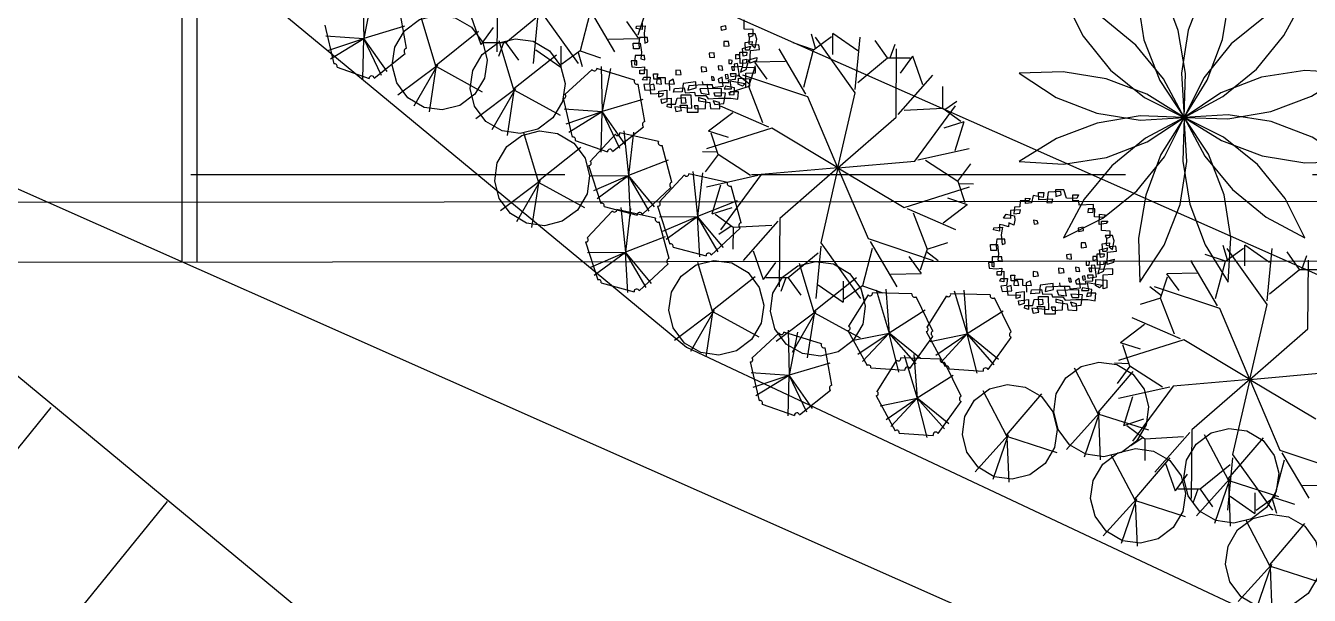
# Model space of a CAD drawing. Header units: millimetres. Extents: x 14950 to 15746, y 1103 to 1809.
# Drawn here: x 15441.23 to 15449.82, y 1468.15 to 1471.96 of the extents above; entities that cross this region are included whole.
import ezdxf
from ezdxf.xclip import XClip

# ---------------------------------------------------------------- set-up
doc = ezdxf.new("R2010")
doc.units = ezdxf.units.MM
doc.header["$LTSCALE"] = 10
doc.header["$MEASUREMENT"] = 0
doc.header["$XCLIPFRAME"] = 2
doc.linetypes.add('HIDDEN', pattern=[0.375, 0.25, -0.125])
doc.layers.add('TZ-BASE', color=253, linetype='Continuous')
doc.layers.add('TZ-CABL', color=4, linetype='Continuous')

# ---------------------------------------------------------------- blocks, each defined once
blk = doc.blocks.new('JD-DGHCDGH7DFXH')
at = {"layer": 'TZ-BASE'}
for p, q in [((404.9323, 7.355), (404.9446, -6.6411)), ((405.0322, 7.3551), (405.0446, -6.641)), ((396.7644, 2.3519), (408.3187, -7.2141)), ((394.8375, 0.0525), (406.3466, -9.4761)), ((403.9344, -2.9129), (422.6982, -11.2342)), ((407.0549, -4.7795), (407.0511, -5.2382)), ((406.1538, -4.8467), (406.1605, -5.148)), ((406.2174, -4.8599), (406.1605, -5.148)), ((406.4468, -5.2137), (406.4009, -4.9639)), ((407.3278, -4.9662), (407.2943, -5.3166)), ((407.3278, -4.9432), (407.5944, -5.3166)), ((407.6584, -4.9338), (407.8373, -5.237)), ((405.8995, -5.0585), (405.9602, -5.3184)), ((406.6435, -5.334), (406.5454, -5.0056)), ((406.8767, -4.9968), (406.943, -5.1881)), ((407.3114, -5.0131), (407.1111, -5.1768)), ((407.6727, -4.9814), (407.6069, -5.2316)), ((407.9168, -5.0348), (407.999, -5.1479)), ((407.9848, -5.0668), (408.043, -5.0632)), ((408.0402, -4.9845), (407.9939, -5.1268)), ((408.0228, -5.0451), (408.0228, -5.0885)), ((408.043, -5.0632), (408.0354, -5.1138)), ((408.5818, -5.0632), (408.5489, -5.0704)), ((408.5843, -5.0849), (408.5818, -5.0632)), ((408.7057, -5.0849), (408.7057, -5.0234)), ((405.9073, -5.13), (406.1605, -5.148)), ((405.9213, -5.2286), (406.1605, -5.148)), ((405.9389, -5.2841), (406.1605, -5.148)), ((406.1535, -5.4187), (406.1605, -5.148)), ((406.4331, -5.0662), (406.1605, -5.148)), ((406.3173, -5.3698), (406.1605, -5.148)), ((406.2798, -5.3951), (406.1605, -5.148)), ((406.6437, -5.3265), (406.9273, -5.1004)), ((407.0251, -5.075), (406.943, -5.1881)), ((407.7965, -5.1518), (407.999, -5.1479)), ((407.9823, -5.0812), (407.9848, -5.0668)), ((408.0228, -5.0885), (407.9823, -5.0812)), ((408.0051, -5.1427), (408, -5.1788)), ((408.0582, -5.1427), (408.0051, -5.1427)), ((408.0354, -5.1138), (408.0405, -5.1788)), ((408.0607, -5.1716), (408.0582, -5.1427)), ((408.5489, -5.0704), (408.5514, -5.0921)), ((408.5514, -5.0921), (408.5843, -5.0849)), ((408.7639, -5.0885), (408.7057, -5.0849)), ((408.731, -5.1174), (408.7386, -5.1391)), ((408.7791, -5.1174), (408.731, -5.1174)), ((408.7386, -5.1391), (408.7639, -5.1282)), ((408.7386, -5.1861), (408.7411, -5.1355)), ((408.7639, -5.1282), (408.7639, -5.0885)), ((408.7892, -5.1535), (408.7791, -5.1174)), ((409.1817, -5.2138), (409.1543, -5.119)), ((409.1685, -5.2235), (409.2896, -5.1355)), ((409.4475, -5.5118), (409.1809, -5.1384)), ((409.2978, -5.2552), (409.2978, -5.1155)), ((409.4639, -5.2313), (409.2978, -5.1155)), ((409.4475, -5.4889), (409.481, -5.1384)), ((407.1111, -5.1768), (406.9614, -5.1768)), ((407.0947, -5.1768), (407.0612, -5.2697)), ((407.1647, -5.4915), (407.0666, -5.1631)), ((407.1111, -5.1768), (407.1945, -5.2936)), ((407.3114, -5.2237), (407.4775, -5.3396)), ((407.4775, -5.1998), (407.4775, -5.3396)), ((407.6069, -5.2316), (407.4858, -5.3195)), ((407.6069, -5.2316), (407.743, -5.277)), ((407.9621, -5.1788), (408.0101, -5.1788)), ((407.9646, -5.2186), (407.9621, -5.1788)), ((408.0025, -5.2186), (407.9646, -5.2186)), ((408, -5.1788), (408.0025, -5.2186)), ((408.0101, -5.1788), (408.0177, -5.2403)), ((408.0405, -5.1788), (408.0607, -5.1716)), ((408.5995, -5.168), (408.5691, -5.168)), ((408.5691, -5.168), (408.5691, -5.2005)), ((408.5691, -5.2005), (408.6045, -5.1969)), ((408.6045, -5.1969), (408.5995, -5.168)), ((408.6931, -5.215), (408.7462, -5.2005)), ((408.6981, -5.2656), (408.6931, -5.215)), ((408.7108, -5.1752), (408.7588, -5.168)), ((408.7133, -5.2258), (408.7108, -5.1752)), ((408.7386, -5.2258), (408.7133, -5.2258)), ((408.7563, -5.1897), (408.7386, -5.1861)), ((408.7462, -5.2005), (408.7386, -5.2258)), ((408.7437, -5.3126), (408.7462, -5.2294)), ((408.7462, -5.2294), (408.8069, -5.2222)), ((408.7588, -5.168), (408.7563, -5.1897)), ((408.8018, -5.1897), (408.7563, -5.1933)), ((408.7563, -5.1933), (408.7791, -5.2114)), ((408.7791, -5.2114), (408.7892, -5.1535)), ((408.8069, -5.2222), (408.8018, -5.1897)), ((409.117, -5.5212), (408.9381, -5.218)), ((409.1685, -5.2235), (409.0323, -5.178)), ((409.1027, -5.4736), (409.1685, -5.2235)), ((409.6642, -5.2782), (409.5808, -5.1614)), ((409.6806, -5.2782), (409.7141, -5.1853)), ((409.7205, -5.6756), (409.7243, -5.2168)), ((406.2312, -5.4136), (406.4375, -5.2485)), ((407.165, -5.484), (407.4486, -5.2579)), ((407.5936, -5.2412), (407.6211, -5.336)), ((407.9494, -5.2981), (407.9545, -5.3379)), ((407.9873, -5.2981), (407.9494, -5.2981)), ((407.9747, -5.262), (407.9722, -5.3234)), ((408.0379, -5.262), (407.9747, -5.262)), ((407.9873, -5.327), (407.9873, -5.2981)), ((408.0177, -5.2403), (408.0126, -5.2837)), ((408.0126, -5.2837), (408.0405, -5.2909)), ((408.0405, -5.2909), (408.0379, -5.262)), ((408.5034, -5.2439), (408.4705, -5.2475)), ((408.4705, -5.2475), (408.473, -5.2728)), ((408.473, -5.2728), (408.5059, -5.2764)), ((408.5059, -5.2764), (408.5034, -5.2439)), ((408.6248, -5.2945), (408.602, -5.2909)), ((408.602, -5.2909), (408.602, -5.3162)), ((408.602, -5.3162), (408.6222, -5.3162)), ((408.6222, -5.3162), (408.6248, -5.2945)), ((408.6602, -5.3162), (408.6374, -5.3198)), ((408.6374, -5.3198), (408.6399, -5.3379)), ((408.6728, -5.2584), (408.6475, -5.2584)), ((408.6475, -5.2584), (408.6475, -5.2837)), ((408.6475, -5.2837), (408.6754, -5.28)), ((408.6728, -5.3957), (408.6602, -5.3162)), ((408.6754, -5.28), (408.6728, -5.2584)), ((408.6754, -5.2403), (408.7234, -5.2403)), ((408.6779, -5.3162), (408.6754, -5.2403)), ((408.7184, -5.3126), (408.6779, -5.3162)), ((408.6956, -5.2909), (408.7234, -5.2873)), ((408.6956, -5.3343), (408.6956, -5.2909)), ((408.7209, -5.262), (408.6981, -5.2656)), ((408.7234, -5.2873), (408.7184, -5.3126)), ((408.7184, -5.356), (408.7361, -5.2909)), ((408.7234, -5.2403), (408.7209, -5.262)), ((408.7361, -5.2909), (408.7892, -5.2764)), ((408.7867, -5.2981), (408.7437, -5.3126)), ((408.9789, -5.3032), (408.7764, -5.3071)), ((408.8585, -5.4202), (408.7764, -5.3071)), ((408.7892, -5.2764), (408.7867, -5.2981)), ((409.4639, -5.4419), (409.6642, -5.2782)), ((409.6642, -5.2782), (409.8139, -5.2782)), ((409.7502, -5.38), (409.8324, -5.2669)), ((409.8987, -5.4582), (409.8324, -5.2669)), ((405.9816, -5.3404), (406.1963, -5.4165)), ((406.6506, -5.3317), (406.3892, -5.5282)), ((406.6543, -5.3267), (406.4963, -5.6011)), ((406.6432, -5.3415), (406.5975, -5.6387)), ((406.6469, -5.3366), (406.9521, -5.5047)), ((407.6884, -5.3549), (407.5057, -5.5224)), ((407.9713, -5.4269), (407.7197, -5.3488)), ((407.7477, -5.3366), (407.7544, -5.6379)), ((407.8113, -5.3499), (407.7544, -5.6379)), ((407.9545, -5.3379), (408, -5.3415)), ((407.9722, -5.3234), (407.9873, -5.327)), ((408, -5.3415), (408.0379, -5.3379)), ((408.0076, -5.3596), (408.0531, -5.356)), ((408.0076, -5.3849), (408.0076, -5.3596)), ((408.0354, -5.3849), (408.0076, -5.3849)), ((408.0253, -5.4246), (408.0329, -5.4066)), ((408.0329, -5.4066), (408.0759, -5.4066)), ((408.0379, -5.3379), (408.0354, -5.3849)), ((408.0531, -5.356), (408.0531, -5.4282)), ((408.0759, -5.4066), (408.0708, -5.4535)), ((408.0986, -5.3849), (408.1265, -5.3849)), ((408.1012, -5.421), (408.0986, -5.3849)), ((408.1265, -5.3849), (408.1214, -5.4102)), ((408.2782, -5.3632), (408.2479, -5.3596)), ((408.2479, -5.3596), (408.2479, -5.3921)), ((408.2479, -5.3921), (408.2833, -5.3885)), ((408.2833, -5.3885), (408.2782, -5.3632)), ((408.4502, -5.3415), (408.4174, -5.3379)), ((408.4174, -5.3379), (408.4199, -5.3704)), ((408.4199, -5.3704), (408.4553, -5.3668)), ((408.4553, -5.3668), (408.4502, -5.3415)), ((408.5008, -5.4066), (408.4856, -5.4029)), ((408.4856, -5.4029), (408.4882, -5.4282)), ((408.5059, -5.4282), (408.5008, -5.4066)), ((408.5565, -5.3343), (408.5312, -5.3306)), ((408.5312, -5.3306), (408.5337, -5.356)), ((408.5565, -5.4066), (408.5312, -5.421)), ((408.5337, -5.356), (408.5615, -5.3596)), ((408.5615, -5.3596), (408.5565, -5.3343)), ((408.5641, -5.468), (408.5565, -5.4066)), ((408.5944, -5.3885), (408.5767, -5.3921)), ((408.5767, -5.3921), (408.5818, -5.4174)), ((408.5995, -5.4138), (408.5944, -5.3885)), ((408.6121, -5.3849), (408.6147, -5.4029)), ((408.6501, -5.3849), (408.6121, -5.3849)), ((408.6147, -5.4029), (408.6728, -5.3957)), ((408.6374, -5.3379), (408.6197, -5.3379)), ((408.6197, -5.3379), (408.6248, -5.3596)), ((408.6248, -5.3596), (408.6399, -5.3596)), ((408.6399, -5.3596), (408.6374, -5.3379)), ((408.6399, -5.3379), (408.6956, -5.3343)), ((408.6475, -5.421), (408.6501, -5.3849)), ((408.7403, -5.455), (408.6623, -5.3944)), ((408.688, -5.3451), (408.6804, -5.374)), ((408.6804, -5.374), (408.7184, -5.356)), ((408.7816, -5.3415), (408.688, -5.3451)), ((409.1305, -5.5398), (408.6953, -5.3944)), ((408.7158, -5.3813), (408.7816, -5.3776)), ((408.7158, -5.4752), (408.7158, -5.3813)), ((408.7352, -5.4706), (408.7815, -5.3282)), ((408.7816, -5.3776), (408.7816, -5.3415)), ((409.734, -5.657), (409.9671, -5.3932)), ((407.1719, -5.4892), (406.9105, -5.6857)), ((407.1756, -5.4843), (407.0175, -5.7586)), ((407.1682, -5.4941), (407.4734, -5.6622)), ((408.0407, -5.7037), (407.9948, -5.4539)), ((408.0531, -5.4282), (408.0253, -5.4246)), ((408.0708, -5.4535), (408.0329, -5.4572)), ((408.0329, -5.4572), (408.0405, -5.4933)), ((408.0405, -5.4933), (408.1062, -5.4897)), ((408.1012, -5.4535), (408.0733, -5.4608)), ((408.0733, -5.4608), (408.0784, -5.5186)), ((408.1467, -5.421), (408.1012, -5.421)), ((408.1062, -5.4897), (408.1012, -5.4535)), ((408.1214, -5.4174), (408.1189, -5.4499)), ((408.1189, -5.4499), (408.1518, -5.4535)), ((408.1214, -5.4102), (408.1771, -5.4102)), ((408.1341, -5.5005), (408.1872, -5.4933)), ((408.1518, -5.4535), (408.1467, -5.421)), ((408.1771, -5.4102), (408.1771, -5.4499)), ((408.1771, -5.4499), (408.2378, -5.4535)), ((408.1872, -5.4933), (408.1872, -5.5728)), ((408.2302, -5.421), (408.2024, -5.4355)), ((408.2024, -5.4355), (408.2049, -5.4969)), ((408.2378, -5.4535), (408.2302, -5.421)), ((408.2327, -5.5078), (408.2378, -5.4825)), ((408.2378, -5.4825), (408.3035, -5.4788)), ((408.2959, -5.4499), (408.2909, -5.5042)), ((408.3819, -5.4391), (408.2959, -5.4499)), ((408.3035, -5.4788), (408.3111, -5.5114)), ((408.3339, -5.4644), (408.3288, -5.4933)), ((408.3288, -5.4933), (408.3845, -5.4788)), ((408.4578, -5.4572), (408.3339, -5.4644)), ((408.3845, -5.4788), (408.3819, -5.4391)), ((408.5539, -5.4825), (408.4072, -5.4861)), ((408.4072, -5.4861), (408.4174, -5.515)), ((408.4249, -5.4355), (408.4275, -5.4572)), ((408.4275, -5.4572), (408.4907, -5.4572)), ((408.4705, -5.5222), (408.4578, -5.4572)), ((408.4882, -5.4282), (408.5059, -5.4282)), ((408.4907, -5.4572), (408.4932, -5.4752)), ((408.4932, -5.4752), (408.5641, -5.468)), ((408.5312, -5.421), (408.5362, -5.4427)), ((408.5362, -5.4427), (408.602, -5.4427)), ((408.5539, -5.5331), (408.5539, -5.4825)), ((408.5792, -5.468), (408.5717, -5.4861)), ((408.5717, -5.4861), (408.6197, -5.4861)), ((408.6399, -5.4788), (408.5792, -5.468)), ((408.5818, -5.4174), (408.5995, -5.4138)), ((408.7352, -5.4706), (408.5983, -5.5138)), ((408.5995, -5.4246), (408.6475, -5.421)), ((408.602, -5.4427), (408.5995, -5.4246)), ((408.6121, -5.4319), (408.7108, -5.4499)), ((408.6197, -5.4861), (408.6121, -5.4319)), ((408.6374, -5.5222), (408.6399, -5.4788)), ((408.6652, -5.4535), (408.6678, -5.4138)), ((408.6931, -5.468), (408.6652, -5.4535)), ((408.6678, -5.4138), (408.7411, -5.4174)), ((408.7108, -5.4499), (408.6931, -5.468)), ((408.7411, -5.468), (408.7158, -5.4752)), ((408.829, -5.7116), (408.7352, -5.4706)), ((408.7411, -5.4174), (408.7411, -5.468)), ((410.0331, -5.6139), (410.0343, -5.4704)), ((407.1645, -5.499), (407.1187, -5.7963)), ((407.4934, -5.5485), (407.5541, -5.8083)), ((408.027, -5.5562), (407.7544, -5.6379)), ((408.0784, -5.5186), (408.1619, -5.515)), ((408.1341, -5.5403), (408.1341, -5.5005)), ((408.1593, -5.5331), (408.1341, -5.5403)), ((408.1492, -5.5548), (408.2175, -5.5475)), ((408.1543, -5.5837), (408.1492, -5.5548)), ((408.1872, -5.5728), (408.1543, -5.5837)), ((408.1619, -5.515), (408.1593, -5.5331)), ((408.2175, -5.5475), (408.2175, -5.6126)), ((408.2909, -5.5042), (408.2327, -5.5078)), ((408.2454, -5.5873), (408.2555, -5.5475)), ((408.2555, -5.5475), (408.3111, -5.5439)), ((408.2833, -5.5258), (408.3491, -5.5258)), ((408.2858, -5.5837), (408.2833, -5.5258)), ((408.3136, -5.5801), (408.2858, -5.5837)), ((408.3111, -5.5114), (408.3718, -5.5078)), ((408.3111, -5.5439), (408.3136, -5.5801)), ((408.3491, -5.5258), (408.3516, -5.6162)), ((408.3718, -5.5078), (408.3769, -5.5295)), ((408.3769, -5.5295), (408.4477, -5.5295)), ((408.3996, -5.5439), (408.3996, -5.5656)), ((408.4477, -5.5584), (408.3996, -5.5439)), ((408.3996, -5.5656), (408.4755, -5.5764)), ((408.4174, -5.515), (408.4705, -5.5222)), ((408.4452, -5.6162), (408.4477, -5.5584)), ((408.4477, -5.5295), (408.4629, -5.5511)), ((408.4629, -5.5511), (408.5337, -5.5475)), ((408.4755, -5.5764), (408.4806, -5.6162)), ((408.4983, -5.5656), (408.5084, -5.5909)), ((408.5388, -5.5764), (408.4983, -5.5656)), ((408.5008, -5.5114), (408.5084, -5.5331)), ((408.5792, -5.515), (408.5008, -5.5114)), ((408.5084, -5.5331), (408.5539, -5.5331)), ((408.5337, -5.5475), (408.6147, -5.5475)), ((408.5413, -5.6198), (408.5388, -5.5764)), ((408.5691, -5.5837), (408.5792, -5.515)), ((408.6121, -5.5042), (408.6045, -5.5258)), ((408.6045, -5.5258), (408.6374, -5.5222)), ((408.6678, -5.5042), (408.6121, -5.5042)), ((408.6147, -5.5475), (408.6627, -5.5548)), ((408.6627, -5.5548), (408.6678, -5.5042)), ((409.3321, -6.0137), (409.1305, -5.5398)), ((409.3321, -6.0137), (409.4475, -5.5118)), ((410.0464, -5.6236), (410.1281, -5.5681)), ((407.5012, -5.62), (407.7544, -5.6379)), ((407.5152, -5.7185), (407.7544, -5.6379)), ((407.5328, -5.7741), (407.7544, -5.6379)), ((407.7474, -5.9086), (407.7544, -5.6379)), ((407.9112, -5.8597), (407.7544, -5.6379)), ((407.8737, -5.885), (407.7544, -5.6379)), ((408.1897, -5.6054), (408.1922, -5.5873)), ((408.2175, -5.6126), (408.1897, -5.6054)), ((408.1922, -5.5873), (408.2454, -5.5873)), ((408.2403, -5.6054), (408.2479, -5.6379)), ((408.3516, -5.6162), (408.2403, -5.6054)), ((408.2479, -5.6379), (408.2858, -5.6307)), ((408.2757, -5.5945), (408.3238, -5.5945)), ((408.2858, -5.6307), (408.2757, -5.5945)), ((408.3238, -5.5945), (408.3238, -5.6415)), ((408.3238, -5.6415), (408.3971, -5.6415)), ((408.3693, -5.5981), (408.3769, -5.6198)), ((408.3971, -5.5981), (408.3693, -5.5981)), ((408.3769, -5.6198), (408.4452, -5.6162)), ((408.3971, -5.6415), (408.3971, -5.5981)), ((408.6287, -5.6465), (408.4672, -5.7687)), ((408.4806, -5.6162), (408.5413, -5.6198)), ((408.5084, -5.5909), (408.5691, -5.5837)), ((408.8686, -5.7417), (408.5456, -5.6016)), ((409.7749, -5.6287), (410.0331, -5.6139)), ((409.8451, -5.9684), (410.1178, -5.5995)), ((410.0331, -5.6139), (410.1542, -5.7019)), ((402.8584, -5.7175), (420.677, -13.6196)), ((407.8251, -5.9035), (408.0314, -5.7385)), ((408.8904, -5.7488), (408.4529, -5.887)), ((409.3321, -6.0137), (408.8904, -5.7488)), ((409.3321, -6.0137), (409.7205, -5.6756)), ((410.0429, -5.7468), (410.1758, -5.7036)), ((410.117, -5.8974), (410.1758, -5.7036)), ((407.3285, -6.1083), (407.2304, -5.7799)), ((407.5755, -5.8303), (407.7902, -5.9065)), ((407.8431, -5.7892), (407.6742, -5.9706)), ((408.1308, -5.8386), (407.8738, -5.7806)), ((407.9007, -5.7663), (407.9312, -6.0661)), ((407.9652, -5.7744), (407.9312, -6.0661)), ((408.6001, -5.8119), (408.4672, -5.7687)), ((408.5299, -5.9251), (408.4837, -5.7828)), ((407.3287, -6.1008), (407.6123, -5.8747)), ((408.2218, -6.109), (408.1564, -5.8636)), ((408.5249, -5.9095), (408.4262, -5.9064)), ((409.867, -5.9613), (410.2106, -5.8849)), ((407.664, -5.9975), (407.745, -6.2517)), ((408.1965, -5.9631), (407.9312, -6.0661)), ((408.5299, -5.9251), (408.4446, -6.0405)), ((408.7475, -6.065), (408.5299, -5.9251)), ((409.3321, -6.0137), (409.8451, -5.9684)), ((409.9166, -5.9625), (410.1342, -6.1023)), ((410.1342, -6.1023), (410.2196, -5.9869)), ((407.6774, -6.0682), (407.9312, -6.0661)), ((407.6991, -6.1653), (407.9312, -6.0661)), ((407.721, -6.2193), (407.9312, -6.0661)), ((408.105, -6.2748), (407.9312, -6.0661)), ((408.0697, -6.303), (407.9312, -6.0661)), ((407.9456, -6.3365), (407.9312, -6.0661)), ((408.3049, -6.0617), (408.136, -6.2431)), ((408.5926, -6.1111), (408.3356, -6.0531)), ((408.3625, -6.0388), (408.3931, -6.3386)), ((408.427, -6.0469), (408.3931, -6.3386)), ((408.7972, -6.0661), (408.4536, -6.1426)), ((408.8191, -6.059), (408.5463, -6.428)), ((409.3321, -6.0137), (408.8191, -6.059)), ((409.3321, -6.0137), (408.9437, -6.3519)), ((409.3321, -6.0137), (409.2166, -6.5156)), ((409.3321, -6.0137), (409.5337, -6.4877)), ((409.3321, -6.0137), (409.7737, -6.2786)), ((407.3356, -6.106), (407.0743, -6.3025)), ((407.3393, -6.1011), (407.1813, -6.3754)), ((407.3282, -6.1158), (407.2825, -6.413)), ((407.3319, -6.1109), (407.6371, -6.279)), ((408.0226, -6.3253), (408.2153, -6.1445)), ((408.5472, -6.1301), (408.4883, -6.3239)), ((408.6836, -6.3815), (408.6182, -6.1361)), ((409.7737, -6.2786), (410.2112, -6.1405)), ((410.1342, -6.1023), (410.1805, -6.2447)), ((410.1393, -6.1179), (410.238, -6.1211)), ((410.6724, -6.1799), (410.7078, -6.1799)), ((410.6749, -6.2269), (410.6724, -6.1799)), ((410.7078, -6.1799), (410.7053, -6.2125)), ((410.7382, -6.1763), (410.7281, -6.245)), ((410.8217, -6.1727), (410.7382, -6.1763)), ((410.7862, -6.1619), (410.7888, -6.2052)), ((410.8419, -6.1619), (410.7862, -6.1619)), ((410.8242, -6.1944), (410.8217, -6.1727)), ((410.8596, -6.2161), (410.8419, -6.1619)), ((400.0113, -6.2471), (469.9112, -6.1855)), ((408.6583, -6.2356), (408.3931, -6.3386)), ((410.0355, -6.3809), (410.197, -6.2588)), ((410.064, -6.2156), (410.197, -6.2588)), ((410.551, -6.2342), (410.5485, -6.2739)), ((410.6092, -6.2342), (410.551, -6.2342)), ((410.5864, -6.2161), (410.6168, -6.2197)), ((410.5864, -6.2522), (410.5864, -6.2161)), ((410.6269, -6.2486), (410.5864, -6.2522)), ((410.6168, -6.2197), (410.6092, -6.2342)), ((410.637, -6.198), (410.6269, -6.2486)), ((410.7053, -6.2125), (410.637, -6.198)), ((410.7685, -6.2233), (410.6749, -6.2269)), ((410.7281, -6.245), (410.7635, -6.2486)), ((410.7635, -6.2486), (410.7685, -6.2233)), ((410.7888, -6.2052), (410.8242, -6.1944)), ((410.9304, -6.2197), (410.8596, -6.2161)), ((410.9026, -6.1944), (410.9405, -6.1944)), ((410.9026, -6.2342), (410.9026, -6.1944)), ((410.9431, -6.2342), (410.9026, -6.2342)), ((410.9405, -6.1944), (410.9304, -6.2197)), ((410.9456, -6.2631), (410.9431, -6.2342)), ((411.0417, -6.2595), (410.9456, -6.2631)), ((411.0392, -6.3101), (411.0417, -6.2595)), ((407.8233, -6.3012), (407.6544, -6.4826)), ((407.7681, -6.272), (407.9881, -6.331)), ((408.111, -6.3507), (407.854, -6.2926)), ((407.8809, -6.2783), (407.9114, -6.5782)), ((407.9454, -6.2865), (407.9114, -6.5782)), ((408.1258, -6.27), (408.2068, -6.5242)), ((408.1392, -6.3407), (408.3931, -6.3386)), ((408.1609, -6.4378), (408.3931, -6.3386)), ((408.1828, -6.4918), (408.3931, -6.3386)), ((408.5668, -6.5473), (408.3931, -6.3386)), ((408.5315, -6.5755), (408.3931, -6.3386)), ((408.4074, -6.609), (408.3931, -6.3386)), ((408.6213, -6.2807), (408.4883, -6.3239)), ((408.631, -6.4136), (408.5099, -6.3256)), ((408.9437, -6.3519), (408.9399, -6.8107)), ((409.7956, -6.2857), (410.1185, -6.4259)), ((409.8351, -6.3158), (409.929, -6.5569)), ((410.4397, -6.3498), (410.4574, -6.3245)), ((410.4852, -6.3534), (410.4397, -6.3498)), ((410.4574, -6.3245), (410.5131, -6.3354)), ((410.5535, -6.2956), (410.4852, -6.2992)), ((410.4852, -6.2992), (410.4852, -6.3534)), ((410.5131, -6.2775), (410.508, -6.3209)), ((410.508, -6.3209), (410.5485, -6.3173)), ((410.5485, -6.2739), (410.5131, -6.2775)), ((410.5131, -6.3354), (410.5156, -6.3643)), ((410.5485, -6.3173), (410.5535, -6.2956)), ((411.0063, -6.2884), (411.0038, -6.3137)), ((411.0038, -6.3137), (411.0392, -6.3101)), ((411.0493, -6.2884), (411.0063, -6.2884)), ((411.0468, -6.3426), (411.0493, -6.2884)), ((411.11, -6.3462), (411.0468, -6.3426)), ((411.0797, -6.3932), (411.0822, -6.3245)), ((411.0822, -6.3245), (411.1201, -6.3281)), ((411.1201, -6.3281), (411.11, -6.3462)), ((408.202, -6.6211), (408.1365, -6.3757)), ((408.4844, -6.5978), (408.6771, -6.417)), ((408.6178, -6.4039), (408.5361, -6.4594)), ((408.631, -6.4136), (408.6298, -6.5571)), ((408.8893, -6.3988), (408.631, -6.4136)), ((408.9302, -6.3705), (408.6971, -6.6343)), ((410.3714, -6.4293), (410.3739, -6.4149)), ((410.4119, -6.4366), (410.3714, -6.4293)), ((410.3739, -6.4149), (410.4321, -6.4113)), ((410.4372, -6.3968), (410.4119, -6.3932)), ((410.4119, -6.3932), (410.4119, -6.4366)), ((410.4321, -6.4113), (410.4245, -6.4619)), ((410.4726, -6.4077), (410.4372, -6.3968)), ((410.4751, -6.3824), (410.4726, -6.4077)), ((410.508, -6.3968), (410.4751, -6.3824)), ((410.5156, -6.3643), (410.508, -6.3968)), ((410.6648, -6.3679), (410.6395, -6.3643)), ((410.6395, -6.3643), (410.6446, -6.3896)), ((410.6446, -6.3896), (410.6699, -6.386)), ((410.6699, -6.386), (410.6648, -6.3679)), ((410.9709, -6.4113), (410.938, -6.4185)), ((410.938, -6.4185), (410.9405, -6.4402)), ((410.9405, -6.4402), (410.9734, -6.433)), ((410.9734, -6.433), (410.9709, -6.4113)), ((411.1252, -6.386), (411.0797, -6.3932)), ((411.0948, -6.3715), (411.1378, -6.3715)), ((411.0948, -6.433), (411.0948, -6.3715)), ((411.153, -6.4366), (411.0948, -6.433)), ((411.1378, -6.3715), (411.1252, -6.386)), ((411.153, -6.4763), (411.153, -6.4366)), ((407.6442, -6.5096), (407.7252, -6.7638)), ((408.1767, -6.4751), (407.9114, -6.5782)), ((409.2166, -6.5156), (409.4832, -6.889)), ((409.5337, -6.4877), (409.9688, -6.633)), ((409.5472, -6.5062), (409.7261, -6.8094)), ((409.929, -6.5569), (410.0658, -6.5137)), ((410.3942, -6.4908), (410.3891, -6.5269)), ((410.4473, -6.4908), (410.3942, -6.4908)), ((410.4245, -6.4619), (410.4296, -6.5269)), ((410.4296, -6.5269), (410.4498, -6.5197)), ((410.4498, -6.5197), (410.4473, -6.4908)), ((410.9886, -6.5161), (410.9582, -6.5161)), ((410.9582, -6.5161), (410.9582, -6.5486)), ((410.9937, -6.545), (410.9886, -6.5161)), ((411.0999, -6.5233), (411.148, -6.5161)), ((411.1024, -6.5739), (411.0999, -6.5233)), ((411.1201, -6.4655), (411.1277, -6.4872)), ((411.1682, -6.4655), (411.1201, -6.4655)), ((411.1277, -6.4872), (411.153, -6.4763)), ((411.1277, -6.5342), (411.1302, -6.4836)), ((411.148, -6.5161), (411.1454, -6.5378)), ((411.1783, -6.5016), (411.1682, -6.4655)), ((411.1682, -6.5595), (411.1783, -6.5016)), ((400.0116, -6.6471), (469.9116, -6.5855)), ((407.6576, -6.5802), (407.9114, -6.5782)), ((407.6793, -6.6773), (407.9114, -6.5782)), ((407.7012, -6.7313), (407.9114, -6.5782)), ((408.0852, -6.7869), (407.9114, -6.5782)), ((408.0498, -6.8151), (407.9114, -6.5782)), ((407.9257, -6.8485), (407.9114, -6.5782)), ((408.2299, -6.5445), (408.4499, -6.6035)), ((408.7655, -6.5692), (408.8318, -6.7606)), ((409.2002, -6.5855), (408.9999, -6.7493)), ((409.2166, -6.5386), (409.1831, -6.889)), ((409.5615, -6.5538), (409.4957, -6.804)), ((409.8056, -6.6072), (409.8878, -6.7203)), ((409.929, -6.5569), (409.8827, -6.6993)), ((409.9239, -6.5725), (410.0019, -6.6331)), ((410.3512, -6.5269), (410.3992, -6.5269)), ((410.3537, -6.5667), (410.3512, -6.5269)), ((410.3916, -6.5667), (410.3537, -6.5667)), ((410.3638, -6.6101), (410.3613, -6.6715)), ((410.4271, -6.6101), (410.3638, -6.6101)), ((410.3891, -6.5269), (410.3916, -6.5667)), ((410.3992, -6.5269), (410.4068, -6.5884)), ((410.4068, -6.5884), (410.4018, -6.6318)), ((410.4296, -6.639), (410.4271, -6.6101)), ((410.8925, -6.592), (410.8596, -6.5956)), ((410.8596, -6.5956), (410.8621, -6.6209)), ((410.895, -6.6245), (410.8925, -6.592)), ((410.9582, -6.5486), (410.9937, -6.545)), ((411.062, -6.6065), (411.0367, -6.6065)), ((411.0367, -6.6065), (411.0367, -6.6318)), ((411.0645, -6.6281), (411.062, -6.6065)), ((411.0645, -6.5884), (411.1125, -6.5884)), ((411.067, -6.6643), (411.0645, -6.5884)), ((411.0822, -6.5631), (411.1353, -6.5486)), ((411.0872, -6.6137), (411.0822, -6.5631)), ((411.11, -6.6101), (411.0872, -6.6137)), ((411.1277, -6.5739), (411.1024, -6.5739)), ((411.1125, -6.5884), (411.11, -6.6101)), ((411.1454, -6.5378), (411.1277, -6.5342)), ((411.1353, -6.5486), (411.1277, -6.5739)), ((411.1328, -6.6607), (411.1353, -6.5775)), ((411.1353, -6.5775), (411.196, -6.5703)), ((411.191, -6.5378), (411.1454, -6.5414)), ((411.1454, -6.5414), (411.1682, -6.5595)), ((411.196, -6.5703), (411.191, -6.5378)), ((411.923, -6.6387), (411.7868, -6.5932)), ((411.9362, -6.629), (411.9087, -6.5342)), ((411.923, -6.6387), (412.0441, -6.5507)), ((412.202, -6.9271), (411.9354, -6.5537)), ((412.0523, -6.6705), (412.0523, -6.5307)), ((412.2184, -6.6465), (412.0523, -6.5307)), ((412.202, -6.9041), (412.2355, -6.5537)), ((412.4187, -6.6934), (412.3353, -6.5766)), ((412.4351, -6.6934), (412.4686, -6.6006)), ((408.0028, -6.8373), (408.1955, -6.6565)), ((408.4935, -6.9745), (408.3954, -6.6461)), ((408.914, -6.6475), (408.8318, -6.7606)), ((409.1727, -6.9814), (409.0746, -6.6529)), ((410.3385, -6.6462), (410.3436, -6.686)), ((410.3765, -6.6462), (410.3385, -6.6462)), ((410.3436, -6.686), (410.3891, -6.6896)), ((410.3613, -6.6715), (410.3765, -6.6751)), ((410.3765, -6.6751), (410.3765, -6.6462)), ((410.3891, -6.6896), (410.4271, -6.686)), ((410.4018, -6.6318), (410.4296, -6.639)), ((410.4271, -6.686), (410.4245, -6.733)), ((410.8394, -6.6896), (410.8065, -6.686)), ((410.8065, -6.686), (410.809, -6.7185)), ((410.8444, -6.7149), (410.8394, -6.6896)), ((410.8621, -6.6209), (410.895, -6.6245)), ((410.9456, -6.6824), (410.9203, -6.6787)), ((410.9203, -6.6787), (410.9228, -6.7041)), ((410.9507, -6.7077), (410.9456, -6.6824)), ((411.0139, -6.6426), (410.9911, -6.639)), ((410.9911, -6.639), (410.9911, -6.6643)), ((410.9911, -6.6643), (411.0114, -6.6643)), ((411.0265, -6.686), (411.0088, -6.686)), ((411.0088, -6.686), (411.0139, -6.7077)), ((411.0114, -6.6643), (411.0139, -6.6426)), ((411.0493, -6.6643), (411.0265, -6.6679)), ((411.0265, -6.6679), (411.0291, -6.686)), ((411.0291, -6.7077), (411.0265, -6.686)), ((411.0291, -6.686), (411.0847, -6.6824)), ((411.0367, -6.6318), (411.0645, -6.6281)), ((411.062, -6.7438), (411.0493, -6.6643)), ((411.1075, -6.6607), (411.067, -6.6643)), ((411.0771, -6.6932), (411.0695, -6.7221)), ((411.1707, -6.6896), (411.0771, -6.6932)), ((411.0847, -6.639), (411.1125, -6.6354)), ((411.0847, -6.6824), (411.0847, -6.639)), ((411.1125, -6.6354), (411.1075, -6.6607)), ((411.1075, -6.7041), (411.1252, -6.639)), ((411.1252, -6.639), (411.1783, -6.6245)), ((411.1758, -6.6462), (411.1328, -6.6607)), ((411.1707, -6.7257), (411.1707, -6.6896)), ((411.1783, -6.6245), (411.1758, -6.6462)), ((411.8715, -6.9365), (411.6926, -6.6333)), ((411.8572, -6.8889), (411.923, -6.6387)), ((412.2184, -6.8572), (412.4187, -6.6934)), ((412.4187, -6.6934), (412.5684, -6.6934)), ((412.475, -7.0908), (412.4788, -6.632)), ((408.4938, -6.967), (408.7774, -6.7409)), ((408.9999, -6.7493), (408.8502, -6.7493)), ((408.9835, -6.7493), (408.95, -6.8421)), ((408.9999, -6.7493), (409.0833, -6.8661)), ((409.173, -6.9738), (409.4566, -6.7478)), ((409.3663, -6.7722), (409.3663, -6.912)), ((409.6853, -6.7242), (409.8878, -6.7203)), ((410.3967, -6.7077), (410.4422, -6.7041)), ((410.3967, -6.733), (410.3967, -6.7077)), ((410.4245, -6.733), (410.3967, -6.733)), ((410.4144, -6.7727), (410.422, -6.7547)), ((410.4422, -6.7763), (410.4144, -6.7727)), ((410.422, -6.7547), (410.465, -6.7547)), ((410.4422, -6.7041), (410.4422, -6.7763)), ((410.465, -6.7547), (410.4599, -6.8016)), ((410.4878, -6.733), (410.5156, -6.733)), ((410.4903, -6.7691), (410.4878, -6.733)), ((410.5358, -6.7691), (410.4903, -6.7691)), ((410.5105, -6.7655), (410.508, -6.798)), ((410.5156, -6.733), (410.5105, -6.7583)), ((410.5105, -6.7583), (410.5662, -6.7583)), ((410.5409, -6.8016), (410.5358, -6.7691)), ((410.5662, -6.7583), (410.5662, -6.798)), ((410.6193, -6.7691), (410.5915, -6.7836)), ((410.6269, -6.8016), (410.6193, -6.7691)), ((410.6674, -6.7113), (410.637, -6.7077)), ((410.637, -6.7077), (410.637, -6.7402)), ((410.637, -6.7402), (410.6724, -6.7366)), ((410.6724, -6.7366), (410.6674, -6.7113)), ((410.809, -6.7185), (410.8444, -6.7149)), ((410.89, -6.7547), (410.8748, -6.751)), ((410.8748, -6.751), (410.8773, -6.7763)), ((410.8773, -6.7763), (410.895, -6.7763)), ((410.895, -6.7763), (410.89, -6.7547)), ((410.9456, -6.7547), (410.9203, -6.7691)), ((410.9203, -6.7691), (410.9254, -6.7908)), ((410.9228, -6.7041), (410.9507, -6.7077)), ((410.9532, -6.8161), (410.9456, -6.7547)), ((410.9835, -6.7366), (410.9658, -6.7402)), ((410.9658, -6.7402), (410.9709, -6.7655)), ((410.9709, -6.7655), (410.9886, -6.7619)), ((410.9886, -6.7619), (410.9835, -6.7366)), ((410.9886, -6.7727), (411.0367, -6.7691)), ((410.9911, -6.7908), (410.9886, -6.7727)), ((411.0012, -6.733), (411.0038, -6.751)), ((411.0392, -6.733), (411.0012, -6.733)), ((411.0012, -6.78), (411.0999, -6.798)), ((411.0088, -6.8342), (411.0012, -6.78)), ((411.0038, -6.751), (411.062, -6.7438)), ((411.0139, -6.7077), (411.0291, -6.7077)), ((411.0367, -6.7691), (411.0392, -6.733)), ((411.0544, -6.8016), (411.0569, -6.7619)), ((411.0569, -6.7619), (411.1302, -6.7655)), ((411.0695, -6.7221), (411.1075, -6.7041)), ((411.105, -6.7294), (411.1707, -6.7257)), ((411.105, -6.8233), (411.105, -6.7294)), ((411.1302, -6.7655), (411.1302, -6.8161)), ((411.4897, -6.8858), (411.5359, -6.7434)), ((411.7333, -6.7185), (411.5309, -6.7224)), ((411.613, -6.8355), (411.5309, -6.7224)), ((407.7483, -6.7841), (407.9682, -6.843)), ((409.2002, -6.7962), (409.3663, -6.912)), ((409.4957, -6.804), (409.3746, -6.892)), ((409.5343, -6.8639), (409.4031, -7.0742)), ((409.4824, -6.8137), (409.5099, -6.9085)), ((409.4957, -6.804), (409.6318, -6.8495)), ((409.8262, -6.8575), (409.5628, -6.8496)), ((409.5865, -6.8304), (409.6736, -7.1189)), ((409.6513, -6.8261), (409.6736, -7.1189)), ((410.3489, -6.8638), (410.0855, -6.8559)), ((410.1093, -6.8367), (410.1964, -7.1252)), ((410.1741, -6.8324), (410.1964, -7.1252)), ((410.4599, -6.8016), (410.422, -6.8053)), ((410.422, -6.8053), (410.4296, -6.8414)), ((410.4296, -6.8414), (410.4954, -6.8378)), ((410.4903, -6.8016), (410.4625, -6.8089)), ((410.4625, -6.8089), (410.4675, -6.8667)), ((410.4675, -6.8667), (410.551, -6.8631)), ((410.4954, -6.8378), (410.4903, -6.8016)), ((410.508, -6.798), (410.5409, -6.8016)), ((410.5232, -6.8486), (410.5763, -6.8414)), ((410.5232, -6.8884), (410.5232, -6.8486)), ((410.551, -6.8631), (410.5485, -6.8812)), ((410.5662, -6.798), (410.6269, -6.8016)), ((410.5763, -6.8414), (410.5763, -6.9209)), ((410.5915, -6.7836), (410.594, -6.845)), ((410.6218, -6.8559), (410.6269, -6.8306)), ((410.68, -6.8522), (410.6218, -6.8559)), ((410.6269, -6.8306), (410.6927, -6.8269)), ((410.6851, -6.798), (410.68, -6.8522)), ((410.7711, -6.7872), (410.6851, -6.798)), ((410.6927, -6.8269), (410.7002, -6.8595)), ((410.7002, -6.8595), (410.7609, -6.8559)), ((410.723, -6.8125), (410.7179, -6.8414)), ((410.7179, -6.8414), (410.7736, -6.8269)), ((410.847, -6.8053), (410.723, -6.8125)), ((410.7609, -6.8559), (410.766, -6.8776)), ((410.7736, -6.8269), (410.7711, -6.7872)), ((410.9431, -6.8306), (410.7964, -6.8342)), ((410.7964, -6.8342), (410.8065, -6.8631)), ((410.8065, -6.8631), (410.8596, -6.8703)), ((410.8141, -6.7836), (410.8166, -6.8053)), ((410.8166, -6.8053), (410.8798, -6.8053)), ((410.8596, -6.8703), (410.847, -6.8053)), ((410.8798, -6.8053), (410.8824, -6.8233)), ((410.8824, -6.8233), (410.9532, -6.8161)), ((410.89, -6.8595), (410.8975, -6.8812)), ((410.9684, -6.8631), (410.89, -6.8595)), ((410.9254, -6.7908), (410.9911, -6.7908)), ((410.9431, -6.8812), (410.9431, -6.8306)), ((410.9582, -6.9318), (410.9684, -6.8631)), ((410.9684, -6.8161), (410.9608, -6.8342)), ((410.9608, -6.8342), (411.0088, -6.8342)), ((411.0291, -6.8269), (410.9684, -6.8161)), ((411.0012, -6.8522), (410.9937, -6.8739)), ((411.0569, -6.8522), (411.0012, -6.8522)), ((411.0265, -6.8703), (411.0291, -6.8269)), ((411.0518, -6.9029), (411.0569, -6.8522)), ((411.0822, -6.8161), (411.0544, -6.8016)), ((411.0999, -6.798), (411.0822, -6.8161)), ((411.1302, -6.8161), (411.105, -6.8233)), ((411.4948, -6.8702), (411.4168, -6.8096)), ((411.885, -6.9551), (411.4498, -6.8097)), ((409.9671, -7.1056), (409.856, -6.8772)), ((410.0571, -6.8702), (409.9259, -7.0805)), ((410.4899, -7.1119), (410.3788, -6.8835)), ((410.5485, -6.8812), (410.5232, -6.8884)), ((410.5384, -6.9029), (410.6067, -6.8956)), ((410.5434, -6.9318), (410.5384, -6.9029)), ((410.5763, -6.9209), (410.5434, -6.9318)), ((410.5788, -6.9535), (410.5814, -6.9354)), ((410.6067, -6.9607), (410.5788, -6.9535)), ((410.5814, -6.9354), (410.6345, -6.9354)), ((410.6067, -6.8956), (410.6067, -6.9607)), ((410.6294, -6.9535), (410.637, -6.986)), ((410.7407, -6.9643), (410.6294, -6.9535)), ((410.6345, -6.9354), (410.6446, -6.8956)), ((410.6446, -6.8956), (410.7002, -6.892)), ((410.6648, -6.9426), (410.7129, -6.9426)), ((410.6749, -6.9788), (410.6648, -6.9426)), ((410.6724, -6.8739), (410.7382, -6.8739)), ((410.6749, -6.9318), (410.6724, -6.8739)), ((410.7028, -6.9282), (410.6749, -6.9318)), ((410.7002, -6.892), (410.7028, -6.9282)), ((410.7129, -6.9426), (410.7129, -6.9896)), ((410.7382, -6.8739), (410.7407, -6.9643)), ((410.7584, -6.9462), (410.766, -6.9679)), ((410.7862, -6.9462), (410.7584, -6.9462)), ((410.766, -6.8776), (410.8368, -6.8776)), ((410.7862, -6.9896), (410.7862, -6.9462)), ((410.7888, -6.892), (410.7888, -6.9137)), ((410.8368, -6.9065), (410.7888, -6.892)), ((410.7888, -6.9137), (410.8647, -6.9245)), ((410.8343, -6.9643), (410.8368, -6.9065)), ((410.8368, -6.8776), (410.852, -6.8992)), ((410.852, -6.8992), (410.9228, -6.8956)), ((410.8647, -6.9245), (410.8697, -6.9643)), ((410.8874, -6.9137), (410.8975, -6.939)), ((410.9279, -6.9245), (410.8874, -6.9137)), ((410.8975, -6.8812), (410.9431, -6.8812)), ((410.8975, -6.939), (410.9582, -6.9318)), ((410.9228, -6.8956), (411.0038, -6.8956)), ((410.9304, -6.9679), (410.9279, -6.9245)), ((410.9937, -6.8739), (411.0265, -6.8703)), ((411.0038, -6.8956), (411.0518, -6.9029)), ((411.4897, -6.8858), (411.3528, -6.929)), ((411.5835, -7.1269), (411.4897, -6.8858)), ((412.0866, -7.429), (412.202, -6.9271)), ((408.5007, -6.9722), (408.2393, -7.1687)), ((408.5044, -6.9673), (408.3464, -7.2416)), ((408.4933, -6.982), (408.4476, -7.2793)), ((408.497, -6.9771), (408.8022, -7.1452)), ((409.1799, -6.979), (408.9185, -7.1756)), ((409.1836, -6.9741), (409.0256, -7.2485)), ((409.1725, -6.9889), (409.1268, -7.2861)), ((409.1762, -6.9839), (409.4814, -7.1521)), ((409.9144, -6.9671), (409.6736, -7.1189)), ((410.4372, -6.9734), (410.1964, -7.1252)), ((410.637, -6.986), (410.6749, -6.9788)), ((410.7129, -6.9896), (410.7862, -6.9896)), ((410.766, -6.9679), (410.8343, -6.9643)), ((410.8697, -6.9643), (410.9304, -6.9679)), ((411.623, -7.157), (411.3001, -7.0168)), ((412.0866, -7.429), (411.885, -6.9551)), ((408.939, -7.1188), (408.7563, -7.2863)), ((409.2219, -7.1907), (408.9703, -7.1126)), ((408.9982, -7.1005), (409.005, -7.4018)), ((409.0619, -7.1137), (409.005, -7.4018)), ((409.3982, -7.1026), (409.5263, -7.3367)), ((409.4249, -7.1694), (409.6736, -7.1189)), ((409.4647, -7.2605), (409.6736, -7.1189)), ((409.4965, -7.3094), (409.6736, -7.1189)), ((409.8841, -7.2906), (409.6736, -7.1189)), ((409.8547, -7.325), (409.6736, -7.1189)), ((409.7393, -7.3816), (409.6736, -7.1189)), ((409.921, -7.1089), (410.049, -7.343)), ((409.9476, -7.1757), (410.1964, -7.1252)), ((409.9875, -7.2668), (410.1964, -7.1252)), ((410.0193, -7.3157), (410.1964, -7.1252)), ((410.4068, -7.2969), (410.1964, -7.1252)), ((410.3775, -7.3313), (410.1964, -7.1252)), ((410.2621, -7.3879), (410.1964, -7.1252)), ((411.3832, -7.0618), (411.2217, -7.1839)), ((412.0866, -7.429), (412.475, -7.0908)), ((409.8128, -7.3559), (409.9675, -7.1416)), ((410.3356, -7.3622), (410.4902, -7.1479)), ((411.6449, -7.1641), (411.2074, -7.3022)), ((411.3546, -7.2271), (411.2217, -7.1839)), ((411.2844, -7.3404), (411.2381, -7.198)), ((412.0866, -7.429), (411.6449, -7.1641)), ((408.3187, -7.2141), (429.3925, -17.1193)), ((409.2913, -7.4675), (409.2454, -7.2177)), ((410.0151, -7.2937), (409.7518, -7.2857)), ((409.7755, -7.2665), (409.8626, -7.5551)), ((409.8403, -7.2623), (409.8626, -7.5551)), ((408.744, -7.3123), (408.8047, -7.5722)), ((409.2776, -7.32), (409.005, -7.4018)), ((409.5528, -7.3522), (409.78, -7.3681)), ((409.7233, -7.3001), (409.5921, -7.5103)), ((410.1561, -7.5417), (410.045, -7.3133)), ((410.0755, -7.3584), (410.3027, -7.3744)), ((411.0727, -7.659), (410.9138, -7.3553)), ((411.0716, -7.6516), (411.3068, -7.3755)), ((411.2793, -7.3248), (411.1807, -7.3216)), ((411.2844, -7.3404), (411.1991, -7.4558)), ((411.502, -7.4803), (411.2844, -7.3404)), ((408.7518, -7.3838), (409.005, -7.4018)), ((408.7658, -7.4823), (409.005, -7.4018)), ((408.7834, -7.5379), (409.005, -7.4018)), ((408.998, -7.6724), (409.005, -7.4018)), ((409.1618, -7.6236), (409.005, -7.4018)), ((409.1243, -7.6489), (409.005, -7.4018)), ((410.1034, -7.4033), (409.8626, -7.5551)), ((412.0866, -7.429), (411.5735, -7.4743)), ((412.0866, -7.429), (411.6981, -7.7672)), ((412.0866, -7.429), (411.9711, -7.9309)), ((412.0866, -7.429), (412.5996, -7.3837)), ((412.0866, -7.429), (412.2882, -7.9029)), ((412.0866, -7.429), (412.5282, -7.6939)), ((409.0757, -7.6674), (409.282, -7.5023)), ((409.5872, -7.5387), (409.7152, -7.7728)), ((410.4611, -7.8094), (410.3021, -7.5057)), ((410.4599, -7.8019), (410.6952, -7.5259)), ((411.5517, -7.4814), (411.2081, -7.5578)), ((411.3017, -7.5453), (411.2428, -7.7391)), ((411.5735, -7.4743), (411.3008, -7.8432)), ((404.0675, -7.6177), (403.4521, -8.3778)), ((408.8261, -7.5942), (409.0408, -7.6703)), ((409.6138, -7.6055), (409.8626, -7.5551)), ((409.6537, -7.6967), (409.8626, -7.5551)), ((409.6855, -7.7455), (409.8626, -7.5551)), ((410.073, -7.7268), (409.8626, -7.5551)), ((410.0437, -7.7612), (409.8626, -7.5551)), ((409.9283, -7.8177), (409.8626, -7.5551)), ((410.0018, -7.792), (410.1564, -7.5778)), ((411.0793, -7.6554), (410.8602, -7.8982)), ((411.082, -7.6498), (410.9792, -7.9493)), ((411.0739, -7.6664), (411.0857, -7.9669)), ((411.0766, -7.6609), (411.4083, -7.7677)), ((411.3758, -7.6959), (411.2428, -7.7391)), ((409.7418, -7.7883), (409.9689, -7.8042)), ((410.4677, -7.8057), (410.2486, -8.0485)), ((410.4704, -7.8002), (410.3676, -8.0997)), ((410.465, -7.8113), (410.7966, -7.9181)), ((411.3855, -7.8288), (411.2644, -7.7408)), ((411.6846, -7.7857), (411.4516, -8.0495)), ((411.6981, -7.7672), (411.6943, -8.2259)), ((411.943, -8.1031), (411.784, -7.7994)), ((410.4623, -7.8168), (410.4741, -8.1173)), ((411.3722, -7.8191), (411.2906, -7.8746)), ((411.3855, -7.8288), (411.3843, -7.9723)), ((411.6438, -7.8141), (411.3855, -7.8288)), ((411.9418, -8.0956), (412.177, -7.8196)), ((411.3191, -8.2375), (411.1602, -7.9339)), ((411.318, -8.2301), (411.5532, -7.9541)), ((411.9711, -7.9539), (411.9376, -8.3043)), ((411.9711, -7.9309), (412.2377, -8.3043)), ((412.316, -7.9691), (412.2502, -8.2192)), ((412.2882, -7.9029), (412.7233, -8.0483)), ((412.3017, -7.9215), (412.4805, -8.2247)), ((411.52, -7.9845), (411.5863, -8.1758)), ((411.6684, -8.0627), (411.5863, -8.1758)), ((411.9547, -8.0008), (411.7544, -8.1645)), ((411.9495, -8.0994), (411.7305, -8.3422)), ((411.9522, -8.0939), (411.8494, -8.3933)), ((411.9441, -8.1105), (411.956, -8.411)), ((411.9468, -8.105), (412.2785, -8.2118)), ((412.4398, -8.1395), (412.6423, -8.1356)), ((411.3257, -8.2339), (411.1067, -8.4767)), ((411.3284, -8.2283), (411.2256, -8.5278)), ((411.323, -8.2394), (411.6547, -8.3462)), ((411.7544, -8.1645), (411.6047, -8.1645)), ((411.738, -8.1645), (411.7045, -8.2574)), ((411.7544, -8.1645), (411.8378, -8.2813)), ((411.9547, -8.2114), (412.1208, -8.3272)), ((412.1208, -8.1875), (412.1208, -8.3272)), ((412.2502, -8.2192), (412.1291, -8.3072)), ((412.2369, -8.2289), (412.2644, -8.3237)), ((412.2502, -8.2192), (412.3863, -8.2647)), ((404.8447, -8.2469), (404.2224, -9.0156)), ((411.3203, -8.245), (411.3321, -8.5455)), ((412.2214, -8.6773), (412.0624, -8.3736)), ((412.2202, -8.6698), (412.4555, -8.3938)), ((412.2307, -8.6681), (412.1279, -8.9675)), ((412.228, -8.6736), (412.0089, -8.9164)), ((412.2226, -8.6847), (412.2344, -8.9852)), ((412.2253, -8.6792), (412.5569, -8.786))]:
    blk.add_line(p, q, dxfattribs=at)
for centre, radius, start, end in [((412.6974, -4.8039), 1.3653, 170.30308, 219.69681), ((410.1629, -5.483), 1.4965, 352.59214, 37.40775), ((412.9927, -5.446), 1.3653, 140.30308, 189.69681), ((410.4582, -4.7669), 1.4965, 322.59214, 7.40775), ((410.2653, -6.2509), 1.4965, 22.59214, 67.40775), ((412.1206, -4.3955), 1.3653, 200.30308, 249.69681), ((411.072, -4.2944), 1.4965, 292.59214, 337.40775), ((412.9274, -6.1497), 1.3653, 110.30308, 159.69681), ((410.7378, -6.8647), 1.4965, 52.59214, 97.40775), ((411.4169, -4.3302), 1.3653, 230.30308, 279.69681), ((412.519, -6.7265), 1.3653, 80.30308, 129.69681), ((411.8398, -4.192), 1.4965, 262.59214, 307.40775), ((411.454, -7.1599), 1.4965, 82.59214, 127.40775), ((411.8769, -7.0218), 1.3653, 50.30308, 99.69681), ((410.7749, -4.6255), 1.3653, 260.30308, 309.69681), ((412.2218, -7.0576), 1.4965, 112.59214, 157.40775), ((410.3664, -5.2022), 1.3653, 290.30308, 339.69681), ((412.8356, -6.585), 1.4965, 142.59214, 187.40775), ((410.3011, -5.9059), 1.3653, 320.30308, 9.69681), ((413.1309, -5.8689), 1.4965, 172.59214, 217.40775), ((410.5964, -6.548), 1.3653, 350.30308, 39.69681), ((413.0285, -5.1011), 1.4965, 202.59214, 247.40775), ((411.1732, -6.9564), 1.3653, 20.30308, 69.69681), ((412.556, -4.4873), 1.4965, 232.59214, 277.40775)]:
    blk.add_arc(centre, radius, start, end, dxfattribs=at)
for centre in [(406.6683, -5.3095), (407.1896, -5.4671), (407.3534, -6.0839), (408.5184, -6.9501), (409.1976, -6.9569), (411.0925, -7.6303), (410.4809, -7.7806), (411.9627, -8.0743), (411.3389, -8.2088), (412.2412, -8.6485)]:
    blk.add_ellipse(centre, major_axis=(0.2123, 0.2361), ratio=1, dxfattribs=at)
for centre, major_axis, start_param, end_param in [((406.4497, -5.2331), (0.0131, 0.0146), 0.880783, 3.203642), ((405.9665, -5.3337), (0.0111, 0.0123), 5.029777, 7.402231), ((406.2139, -5.4168), (-0.0131, 0.0118), 4.057441, 7.00071), ((407.7033, -5.3481), (-0.0122, 0.011), 1.160467, 3.834439), ((407.9892, -5.435), (-0.0146, 0.0132), 0.30818, 2.590817), ((407.4977, -5.5346), (-0.0108, 0.0097), 2.005399, 4.86099), ((408.0436, -5.7231), (0.0131, 0.0146), 0.880783, 3.203642), ((407.5604, -5.8237), (0.0111, 0.0123), 5.029777, 7.402231), ((407.8574, -5.7812), (0.011, 0.0122), 2.810229, 5.484201), ((407.8078, -5.9067), (-0.0131, 0.0118), 4.057441, 7.00071), ((408.1493, -5.8453), (0.0132, 0.0146), 1.957942, 4.240579), ((407.6672, -5.9833), (0.0097, 0.0108), 3.65516, 6.510752), ((408.3192, -6.0537), (0.011, 0.0122), 2.810229, 5.484201), ((408.2263, -6.1282), (0.0131, 0.0146), 0.959749, 3.282607), ((408.6111, -6.1178), (0.0132, 0.0146), 1.957942, 4.240579), ((407.7524, -6.2665), (-0.0123, 0.0111), 3.537946, 5.9104), ((408.129, -6.2558), (0.0097, 0.0108), 3.65516, 6.510752), ((407.8376, -6.2933), (0.011, 0.0122), 2.810229, 5.484201), ((408.0056, -6.3298), (0.0118, 0.0131), 5.707203, 8.650472), ((408.1295, -6.3573), (0.0132, 0.0146), 1.957942, 4.240579), ((408.6881, -6.4007), (0.0131, 0.0146), 0.959749, 3.282607), ((407.6473, -6.4954), (0.0097, 0.0108), 3.65516, 6.510752), ((408.2143, -6.5391), (-0.0123, 0.0111), 3.537946, 5.9104), ((408.4674, -6.6023), (0.0118, 0.0131), 5.707203, 8.650472), ((408.2064, -6.6402), (0.0131, 0.0146), 0.959749, 3.282607), ((407.7326, -6.7786), (-0.0123, 0.0111), 3.537946, 5.9104), ((407.9858, -6.8419), (0.0118, 0.0131), 5.707203, 8.650472), ((409.5468, -6.8533), (0.011, 0.0122), 3.00222, 5.676192), ((409.8456, -6.8605), (-0.0146, 0.0132), 0.579138, 2.861774), ((410.0696, -6.8596), (0.011, 0.0122), 3.00222, 5.676192), ((410.3684, -6.8668), (-0.0146, 0.0132), 0.579138, 2.861774), ((408.9539, -7.112), (-0.0122, 0.011), 1.160467, 3.834439), ((409.3986, -7.088), (-0.0108, 0.0097), 2.276356, 5.131948), ((409.9214, -7.0943), (-0.0108, 0.0097), 2.276356, 5.131948), ((409.9751, -7.1235), (-0.0146, 0.0131), 5.864129, 8.186988), ((410.4979, -7.1298), (-0.0146, 0.0131), 5.864129, 8.186988), ((409.2398, -7.1988), (-0.0146, 0.0132), 0.30818, 2.590817), ((408.7483, -7.2984), (-0.0108, 0.0097), 2.005399, 4.86099), ((409.7358, -7.2895), (0.011, 0.0122), 3.00222, 5.676192), ((410.0346, -7.2967), (-0.0146, 0.0132), 0.579138, 2.861774), ((409.5364, -7.3498), (0.0111, 0.0123), 5.300734, 7.673188), ((409.797, -7.3636), (0.0118, 0.0131), 5.899195, 8.842463), ((410.0592, -7.3561), (0.0111, 0.0123), 5.300734, 7.673188), ((410.3198, -7.3699), (0.0118, 0.0131), 5.899195, 8.842463), ((409.2942, -7.4869), (0.0131, 0.0146), 0.880783, 3.203642), ((409.5876, -7.5242), (-0.0108, 0.0097), 2.276356, 5.131948), ((410.1641, -7.5597), (-0.0146, 0.0131), 5.864129, 8.186988), ((408.811, -7.5875), (0.0111, 0.0123), 5.029777, 7.402231), ((409.0584, -7.6706), (-0.0131, 0.0118), 4.057441, 7.00071), ((409.7254, -7.7859), (0.0111, 0.0123), 5.300734, 7.673188), ((409.986, -7.7998), (0.0118, 0.0131), 5.899195, 8.842463)]:
    blk.add_ellipse(centre, major_axis=major_axis, ratio=1, start_param=start_param, end_param=end_param, dxfattribs=at)

msp = doc.modelspace()

# ---------------------------------------------------------------- linework, layer by layer
at = {"layer": 'TZ-CABL', "linetype": 'HIDDEN'}
msp.add_lwpolyline([(15037.3377, 1470.9655), (15535.4415, 1470.9655)], dxfattribs=at)

# ---------------------------------------------------------------- block references
at = {"layer": 'TZ-BASE'}
ref = msp.add_blockref('JD-DGHCDGH7DFXH', (15037.333, 1477.0248), dxfattribs=at)
XClip(ref).set_block_clipping_path([(-0.066111234, 74.999970863), (699.933616811, 75.6206052864), (700.0658361092, -74.3793364424), (0.0661112341, -74.999970863)])

doc.saveas('drawing.dxf')
